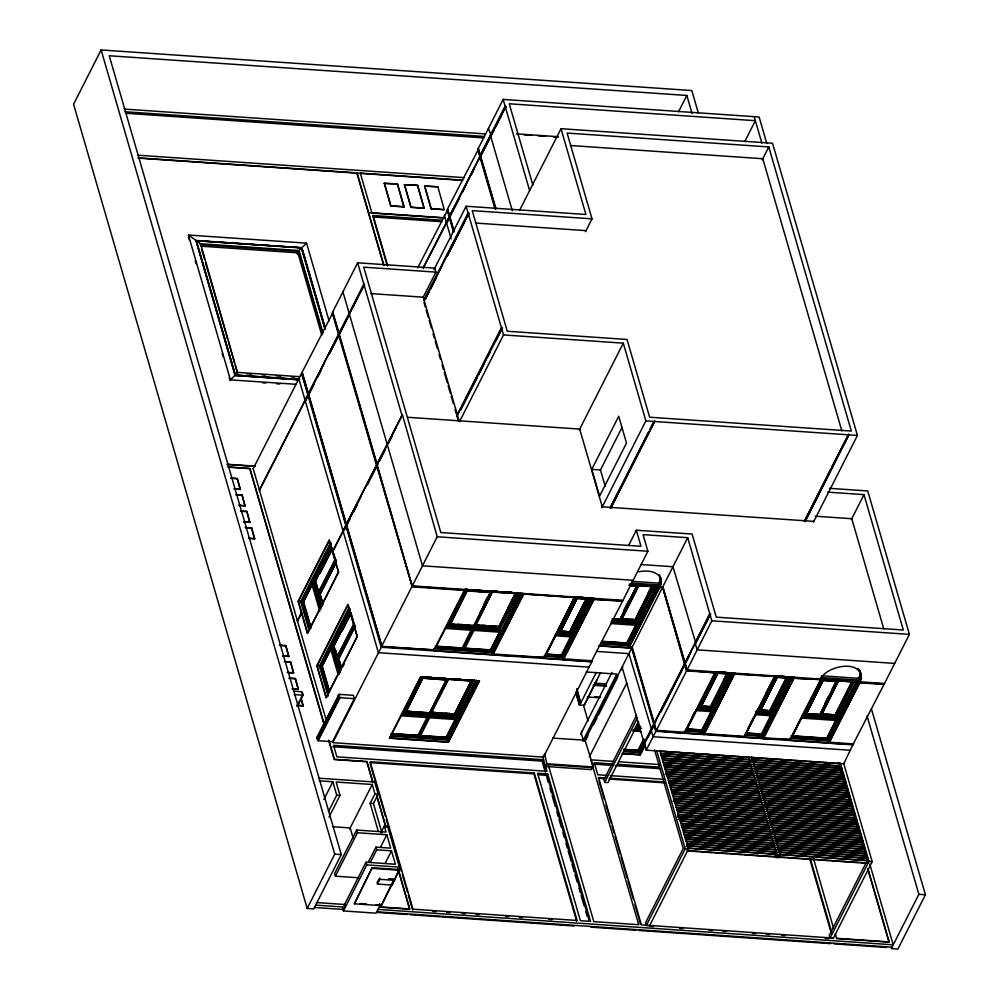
<?xml version="1.0" encoding="UTF-8"?>
<svg xmlns="http://www.w3.org/2000/svg" width="999" height="999" viewBox="0 0 999 999"><rect width="100%" height="100%" fill="white"/><g stroke="black" fill="none" stroke-linecap="round" stroke-linejoin="round"><path stroke-width="1.5" d="M433.716 650.361L464.81 589.485L464.335 590.421L411.825 586.813L381.643 646.303L434.153 649.912L381.531 646.765L332.767 742.657L542.807 757.067L545.192 753.708M468.581 589.373L465.522 589.16L434.128 650.649L492.532 654.657L523.888 593.543L492.744 654.919L544.118 657.479L493.219 653.983M543.681 657.916L574.587 597.002L556.268 634.602L572.015 635.676L591.233 597.802M659.402 574.725L661.375 580.606L660.164 586.613L629.07 647.502L632.267 647.227L631.655 648.176L653.683 724.038L644.105 742.931L644.767 742.969L651.585 729.52L628.895 653.608M659.003 582.592L659.69 587.562L662.312 587.749L687.699 537.699L643.069 534.627L647.901 551.248L622.989 600.349L412.3 585.876L437.212 536.763L402.46 414.897L377.098 464.21L339.048 333.691L259.353 489.935M684.352 663.611L662.599 586.763L685.039 662.924L653.683 724.038M765.746 693.756L774.874 675.948L743.743 737.324L744.218 736.388L704.345 733.628L704.07 734.602L735.002 673.189L734.727 674.163L774.437 676.385L734.764 673.663M794.118 677.522L775.099 676.211L744.193 737.112L763.211 738.411L794.367 677.272L763.436 738.686L790.159 739.535L763.91 737.737M789.722 739.984L820.828 679.108M820.391 679.545L794.093 678.246L820.391 679.545C826.148 664.76 866.308 658.154 860.201 681.805L829.058 743.194L828.283 740.509M829.058 743.194L853.059 744.33L843.768 763.748L646.203 750.162L644.767 742.969M631.905 581.306L659.165 583.179L660.376 577.172M789.597 738.386L790.147 740.271L828.845 742.931L860.201 681.805L859.177 678.371L860.401 674.325L859.939 670.504L860.926 673.938M677.697 817.17L678.021 814.247L766.695 820.341M776.498 854.12L687.836 848.026L687.512 850.948L867.956 863.348L868.531 860.688L779.607 854.332M840.147 763.598C838.398 770.566 842.856 760.714 837.037 763.386M835.813 768.456L840.484 768.768L841.058 766.121L752.135 759.764M840.896 770.766L841.458 768.106L752.796 762.012M841.133 771.028L841.458 768.106M841.545 773.014L842.12 770.354L753.446 764.26M841.795 773.276L842.12 770.354M754.108 766.52L842.769 772.614L842.194 775.261M843.418 774.862L843.094 777.784L843.418 774.862L754.757 768.768M843.755 780.032L844.08 777.11L755.406 771.016M844.405 782.279L844.729 779.357L756.068 773.263M845.379 781.618L845.067 784.54L845.379 781.618L756.718 775.524M757.367 777.771L846.041 783.865L845.466 786.525M846.365 789.035L846.69 786.113L758.029 780.019M846.777 791.033L847.352 788.373L758.678 782.279M847.027 791.295L847.352 788.373M759.34 784.527L848.001 790.621L847.427 793.281M848.651 792.869L848.326 795.791L848.651 792.869L668.206 780.469L848.9 793.144M848.738 797.776L849.312 795.129L760.639 789.035M848.988 798.051L849.312 795.129M849.637 800.299L849.962 797.377L761.3 791.283M847.177 802.334L850.299 802.547L850.861 799.887L761.95 793.531M851.273 801.885L850.948 804.807L851.273 801.885L762.612 795.791M851.598 807.055L851.922 804.133L763.261 798.039M852.01 809.04L852.584 806.38L763.91 800.286M852.259 809.302L852.584 806.38M853.233 808.641L852.909 811.55L853.233 808.641L764.572 802.547M765.222 804.794L853.883 810.888L853.321 813.548M853.97 815.796L854.545 813.136L765.871 807.042M854.22 816.058L854.545 813.136M854.62 818.044L855.194 815.396L766.533 809.302M854.869 818.306L855.194 815.396M852.422 820.354L855.531 820.566L856.093 817.906L767.182 811.55M855.931 822.552L856.505 819.892L767.844 813.798M856.18 822.814L856.505 819.892M856.593 824.799L857.154 822.152L768.493 816.058M856.83 825.062L857.154 822.152M857.492 827.322L857.816 824.4L769.143 818.306M858.466 826.648L858.141 829.57L858.466 826.648L769.804 820.554M858.553 831.555L859.115 828.908L770.454 822.814M858.803 831.817L859.115 828.908M859.452 834.078L859.777 831.156L771.103 825.062M859.852 836.063L860.426 833.403L771.765 827.309M860.102 836.325L860.426 833.403M861.088 835.664L860.763 838.573L861.088 835.664L772.414 829.57M861.413 840.833L861.737 837.911L773.076 831.817M861.825 842.819L862.387 840.159L773.726 834.065M862.062 843.081L862.387 840.159M862.724 845.329L863.049 842.407L774.375 836.313M863.698 844.667L863.373 847.589L863.698 844.667L775.037 838.573M863.785 849.575L864.347 846.915L775.686 840.821M864.035 849.837L864.347 846.915M864.684 852.085L865.009 849.162L776.335 843.069M866.32 853.67L865.996 856.593L866.32 853.67L777.647 847.577M866.645 858.84L866.97 855.918L778.308 849.824M867.057 860.826L867.619 858.178L778.958 852.085M867.294 861.101L867.619 858.178M867.956 863.348L868.281 860.426M698.351 113.012L691.82 90.547L101.124 49.95L73.576 104.246L307.18 908.453L313.736 908.903L341.283 854.607L109.241 55.757L686.825 95.454L692.045 113.449M299.488 379.895L235.002 375.462L195.979 240.447L301.898 247.727L306.556 243.157L329.071 320.829M325 328.509L301.623 248.002L299.051 250.524L200.599 243.756L196.428 240.771L301.898 247.727L325.387 328.596M235.002 375.462L299.6 379.657M298.713 379.545L235.289 375.187L237.974 372.427L299.513 376.66M297.265 254.058L299.051 250.524L322.952 332.817M384.278 183.341L397.527 184.003L403.996 206.918L390.859 206.019L384.278 183.341L397.527 184.003M234.078 489.023L240.247 489.448L237.25 478.484L231.081 478.059M240.247 489.448L237.25 478.484M253.184 468.693L301.586 373.289L308.204 394.318M308.229 393.581L302.06 372.34L332.767 312.912L338.861 333.878L308.441 393.843M357.642 262.799L363.811 284.041L339.098 333.404L332.729 311.913L357.642 262.799L434.752 268.107L435.926 272.128L423.301 297.015M302.11 373.339L302.06 372.34M332.767 312.912L332.729 311.913M238.861 505.482L245.03 505.906L242.033 494.942L235.864 494.517M390.859 206.019L384.39 183.104M404.42 184.728L417.669 185.389L424.138 208.304L411.014 207.405L404.42 184.728L417.669 185.389M245.03 505.906L242.033 494.942M243.644 521.94L249.812 522.365L246.815 511.401L240.647 510.976M259.503 490.472L308.391 394.118L346.441 524.65M338.861 333.878L364.623 284.628L363.811 284.041M305.157 400.499L323.851 364.148M328.746 354.495L358.154 296.541M305.819 400.537L314.21 383.991M317.707 377.098L321.203 370.204M329.595 353.658L349.188 315.047M352.697 308.129L354.096 305.369M249.812 522.365L246.815 511.401M411.014 207.405L404.545 184.49M424.575 186.114L437.824 186.776L444.293 209.69L431.168 208.791L424.575 186.114L437.824 186.776M249.962 538.511L254.583 538.823L251.598 527.872L245.429 527.447M254.583 538.823L251.598 527.872M431.168 208.791L424.7 185.876M444.293 209.69L431.281 208.554M417.657 267.907L447.614 209.952L449.488 216.383L423.114 267.695M449.725 215.909L447.577 208.953L478.284 149.513L480.144 155.944L449.488 216.383M480.144 155.944L478.234 148.514L503.146 99.413L759.115 117.008L766.845 143.594M447.614 209.952L447.577 208.953M478.284 149.513L478.234 148.514M480.182 155.22L505.094 106.119L503.146 99.413M423.276 268.232L449.65 216.92L453.971 231.805M454.208 231.331L449.675 216.196L480.307 156.481L495.442 208.579M495.904 209.328L480.332 155.757L505.906 106.693L505.094 106.119M446.441 222.565L474.225 168.294M478.421 160.015L505.744 106.156M447.102 222.615L458.991 199.163M462.487 192.27L465.984 185.377M471.59 174.35L472.989 171.591M479.283 159.178L493.981 130.195M495.379 127.435L500.998 116.371M504.507 109.465L505.906 106.693M434.003 269.593L466.133 206.244L585.913 214.485L561.001 128.696L772.539 143.244L857.417 435.439L813.398 522.19M424.063 299.712L468.081 212.949L466.133 206.244M424.225 300.249L468.893 213.536L468.081 212.949M424.725 299.75L442.195 265.322M447.077 255.682L468.743 212.999M425.574 298.913L429.071 292.033M430.469 289.273L436.063 278.259M447.24 256.219L464.011 223.177M467.495 216.284L468.893 213.536M298.139 601.348L329.283 539.972L338.624 572.14L307.492 633.516L298.139 601.348L301.036 601.548M330.132 543.406L300.637 601.535L308.991 630.282M309.615 629.195L301.636 601.698L311.388 582.467L319.792 611.4M319.967 608.778L311.988 581.281L331.331 543.156M320.966 608.841L312.974 581.356L330.931 545.953M312.362 583.953L303.296 601.81L310.864 627.859M311.126 627.872L303.559 601.835L311.925 585.339M331.406 547.127L313.961 581.505L321.191 606.381M314.947 581.668L315.771 581.73L318.993 592.844L318.182 592.794L314.947 581.668L331.893 548.276L315.234 581.693L318.469 592.807L335.414 559.415M319.742 573.364L332.442 548.314M320.005 573.376L332.005 549.725M297.327 620.779L301.436 612.687M332.58 551.311L377.048 464.498L412.2 586.338L376.573 465.434M346.228 524.388L401.96 415.384M297.49 621.316L301.598 613.224M332.729 551.848L346.391 524.925L381.78 646.303L346.591 525.187M343.156 531.306L361.139 496.341M366.745 485.302L396.141 427.347M401.061 417.657L402.46 414.897M282.605 656.106L288.786 656.53L285.789 645.579L279.62 645.154M344.505 529.97L350.1 518.943M353.609 512.037L357.105 505.144M367.595 484.465L378.084 463.773M379.495 461.014L385.09 449.987M388.586 443.094L392.095 436.176M318.182 592.794L335.127 559.39L331.893 548.276M336.114 559.552L317.969 595.317L318.793 595.367L336.338 560.789M335.914 562.2L319.68 594.205L322.502 603.933M319.942 594.23L336.176 562.212M336.438 562.237L320.204 594.243L319.393 594.18L322.615 605.307M288.786 656.53L285.789 645.579M287.387 672.564L293.556 672.989L290.572 662.037L284.39 661.613M519.78 209.952L561.001 128.696M293.556 672.989L290.572 662.037M292.17 689.023L298.339 689.447L295.342 678.496L289.173 678.071M298.339 689.447L295.342 678.496M316.845 665.734L347.989 604.358L357.33 636.525L326.186 697.901L316.845 665.734L319.742 665.933M296.94 706.106L302.485 695.192M297.402 706.256L303.034 695.154M348.838 607.792L319.343 665.921L328.109 696.103M328.321 693.581L320.329 666.083L330.095 646.852L338.074 674.337M339.098 674.612L330.694 645.666L349.338 608.915M339.66 673.226L331.68 645.741L350.324 608.978M331.069 648.339L322.003 666.196L329.57 692.245M328.983 689.372L322.265 666.221L331.331 648.363M350.112 611.513L332.667 645.903L340.297 672.152M296.953 705.481L303.122 705.906L301.298 698.975M333.654 646.053L350.886 612.674L354.121 623.801L337.175 657.192L333.654 646.053L334.478 646.116M350.886 612.674L333.941 646.078L337.175 657.192M341.97 630.794L351.149 612.699M342.232 630.806L351.411 612.712M456.693 415.821L501.411 327.684L468.244 213.486M456.855 416.358L502.222 328.259L501.411 327.684M460.851 408.978L490.184 351.136M495.779 340.122L502.072 327.734M461.001 409.515L477.072 377.847M478.471 375.087L484.053 364.073M487.549 357.18L490.347 351.673M495.929 340.659L502.222 328.259M336.888 657.18L353.833 623.776L350.599 612.662M354.121 625.312L336.675 659.702L337.487 659.752L354.333 626.56M355.319 625.199L338.374 658.591L341.208 668.319M338.636 658.616L354.882 626.598M339.61 657.242L355.144 626.623M459.503 421.678L503.508 334.927L501.56 328.221M342.732 666.907L344.143 664.123M316.733 737.974L338.848 695.716L339.435 697.727L317.969 740.034L318.169 740.709L332.505 741.695L354.333 698.676L353.359 695.329L339.011 694.342L316.733 737.974L317.969 740.034M317.382 738.024L320.155 732.567M323.614 725.749L329.158 714.822M336.775 699.812L338.848 695.716M317.32 739.984L338.773 697.689L338.186 695.679M318.169 740.709L339.985 697.689L339.011 694.342M585.476 231.718L592.007 218.843L567.095 133.054L768.78 146.928L851.323 431.068L649.625 417.207L627.047 339.473L507.267 331.243L472.227 210.614L592.007 218.843M381.78 646.303L346.353 525.661M323.888 799.437L332.842 781.792L319.205 780.856M678.558 111.751L686.825 95.454M328.471 811.475L336.738 795.192L332.842 781.792M328.996 817.132L340.01 795.416L336.126 782.017L372.215 784.49L374.95 793.88L370.154 803.321L378.221 831.106M421.203 676.51L389.81 737.999L448.214 742.007L479.108 681.106L420.704 677.097M422.015 676.997L403.871 712.762L455.706 716.32L473.651 679.894L455.519 715.659L430.419 713.923L430.606 714.597L448.751 678.833M422.989 678.059L446.516 679.907L429.57 713.298L406.106 711.688L422.927 677.846L431.718 678.446M467.245 590.496L450.362 624.1L473.813 625.724L490.696 592.107L487.762 591.908M406.106 711.688L422.927 677.846M490.696 592.107L473.888 625.948L450.424 624.338L467.307 590.709L490.759 592.32M307.18 908.453L334.727 854.145L101.124 49.95M349.55 829.17L372.215 784.49M398.251 869.517L399.45 867.144L387.575 826.273L384.29 826.048L386.039 832.08L356.668 830.057L334.628 873.501L335.414 876.173L358.604 877.771M335.414 876.173L357.455 832.741L356.668 830.057M381.93 832.804L373.439 803.546L378.221 794.105L374.725 782.042L318.456 778.171M484.065 603.796L487.549 596.915M471.166 630.094L462.162 648.176L435.427 646.341M480.044 612.762L489.922 593.281M472.327 630.307L462.562 649.537L462.1 647.964L435.364 646.116M434.478 705.556L430.944 712.512L454.408 714.123L471.291 680.506M438.012 698.601L439.423 695.816M445.067 684.677L446.478 681.892M475.974 623.776L479.495 616.808M483.029 609.852L486.563 602.897M487.974 600.112L491.433 592.944M430.419 713.923L434.54 705.794M438.074 698.838L441.608 691.87M443.019 689.085L447.964 679.345L471.416 680.956L447.889 679.108M475.324 625.399L498.788 627.01L515.596 593.156L498.713 626.773L475.262 625.162L474.737 626.573L499.825 628.309L517.969 592.544M476.036 624.013L491.57 593.394M515.734 593.606L492.27 591.995L492.869 590.821L474.925 627.247M429.645 717.769L419.892 737L419.493 735.639L446.228 737.474L455.994 718.244L456.381 719.605L446.628 738.835L391.508 735.052L391.108 733.691M464.198 649.65L473.963 630.419M579.283 429.92L623.289 343.156L503.508 334.927M380.869 832.791L384.29 826.048M344.031 905.556L366.009 862.224L395.379 864.247L391.496 850.836L376.723 849.824L370.529 862.037M380.282 904.919L376.086 913.186L343.431 910.938L366.795 864.909L366.009 862.224M368.369 862.075L375.949 847.14L390.709 848.163L386.813 834.752L357.455 832.741M380.619 846.977L386.813 834.752M372.152 867.719L354.383 903.795L381.293 905.656L399.263 870.241L399.063 869.567L372.152 867.719L354.383 903.795M507.767 608.254L514.835 594.33M744.842 141.433L755.369 120.692L509.24 103.771L532.829 184.99M431.019 712.749L454.47 714.36L471.416 680.956M455.706 716.32L455.319 714.984L468.581 688.848M501.036 624.887L506.618 613.886M508.004 611.126L517.082 593.256M466.133 588.985L448.189 625.411L500.024 628.97L518.169 593.206M508.966 612.587L510.352 609.865M446.628 738.835L446.166 737.262L455.232 719.392M435.826 647.702L490.946 651.485L490.484 649.912L499.55 632.055M499.612 632.267L490.546 650.124L463.811 648.289M475.399 680.856L456.755 717.619L401.635 713.823M501.061 630.269L445.954 626.473L446.178 627.285L501.298 631.068L519.717 593.506M401.873 714.635L456.98 718.418L476.323 680.294M490.946 651.485L500.699 632.255L445.579 628.458M501.298 631.068L520.641 592.944M385.289 863.061L391.496 850.836M448.214 742.007L447.664 740.134L477.859 680.619M522.177 593.269L491.983 652.784L433.578 648.763M378.908 879.182L377.11 882.716L377.497 884.053L392.27 885.077L399.063 869.567M448.426 742.269L479.57 680.893L420.492 676.835L389.36 738.211L448.426 742.269L447.652 739.585M377.497 884.053L379.895 879.332L379.508 877.996M591.77 469.368L618.718 416.246L626.51 443.044L599.562 496.166L591.77 469.368L600.474 469.955L621.89 427.734M381.293 905.656L391.208 885.064M391.883 883.728L393.681 880.194M762.249 159.803L768.78 146.928M601.86 507.654L645.878 420.891L623.289 343.156M610.077 507.692L648.501 431.955M649.899 429.195L653.396 422.315M610.227 508.229L654.745 420.979L610.889 508.279M610.726 507.742L654.045 422.352M555.369 634.74L555.669 635.776L545.791 655.257L561.525 656.343L571.416 636.863L571.103 635.826M556.268 634.602L575.486 596.715M576.298 597.202L558.279 632.729L570.729 633.578L588.761 598.064M586.45 598.901L569.63 632.055L560.451 631.418L577.272 598.264L586.513 599.125L569.692 632.292L560.514 631.655L576.51 599.437M560.514 631.655L577.147 597.827M570.904 628.858L584.215 602.609M569.692 632.292L586.388 598.676M578.933 618.656L580.307 615.946M571.041 635.601L561.226 655.294L545.491 654.22M590.309 598.351L571.778 634.877L556.043 633.791M594.018 598.613L574.999 597.302L544.093 658.204L563.124 659.502L562.574 657.629L592.769 598.114M563.124 659.502L594.467 598.389L563.336 659.777L591.845 661.738L543.444 757.142M628.608 545.429L636.326 530.219L692.12 534.053L716.258 617.157L903.308 630.019L863.985 494.642L827.522 492.132M591.558 661.201L622.989 600.349M542.382 762.112L543.581 759.74L333.554 745.304L336.9 756.842L546.928 771.278L542.807 757.067M623.913 609.927L628.796 600.299M620.017 619.705L636.825 585.864L620.017 619.705L612.449 619.193M552.672 738.086L585.002 740.209L593.431 767.007L546.903 763.748L545.529 766.445L591.47 769.605L592.844 766.907M593.431 767.007L593.069 767.719L547.127 764.56L544.53 753.658M624.862 611.75L626.273 608.965M631.917 597.827L635.451 590.871M636.863 588.086L638.274 585.302M624.924 611.962L638.336 585.514L651.947 586.45M639.198 585.239L621.053 621.003L621.39 618.918L635.002 619.855L651.885 586.238M622.165 617.757L638.998 584.577M596.977 679.757L584.303 705.394L579.383 705.057L580.581 702.697L576.86 689.884M596.291 672.389L579.707 705.082L576.036 692.419M546.515 776.31L547.714 773.95L537.574 773.251L580.407 920.691L590.534 921.39L547.714 773.95M583.978 705.381L600.561 672.689M647.589 594.368L651.823 586.026L635.077 620.092L621.465 619.155M639.41 613.836L635.913 620.716L636.313 622.052L611.838 620.367M642.894 606.955L648.476 595.953M649.874 593.206L653.358 586.326M636.313 622.052L654.258 585.626L636.113 621.378L620.866 620.329M652.846 590.696L655.606 585.252M601.036 642.769L627.222 644.567L626.773 642.994L635.826 625.124M580.781 733.928L612 672.402M635.888 625.337L626.835 643.206L602.185 641.508M580.856 734.352L581.318 733.441L583.279 740.197L582.817 741.108L616.858 674.088L586.226 671.99M655.993 586.588L637.35 623.339L611.163 621.54M627.222 644.567L636.987 625.337L610.801 623.526M611.4 622.352L637.587 624.15L656.93 586.026M658.466 586.351L628.271 645.854L600.399 643.943M631.293 583.041L659.165 584.964L659.715 586.838L628.808 647.739L599.4 645.716M584.452 741.295L662.312 587.749M585.114 741.333L587.887 735.788M593.456 724.799L596.94 717.931M598.351 715.247L617.844 676.723M621.328 669.854L622.727 667.107L622.09 667.12L644.105 742.931M589.335 756.88L626.748 683.154M636.588 715.309L603.92 779.707L604.695 782.379L607.979 782.604L638.723 722.015M604.695 782.379L637.537 717.657M637.999 722.427L635.227 727.884L641.458 728.308M640.534 727.022L637.474 726.822L638.798 723.825M624.175 750.511L638.486 751.498L638.111 750.237L643.768 739.11M643.831 739.322L638.174 750.461L623.875 749.475M638.486 751.498L644.13 740.371M685.039 662.924L709.74 613.561L687.699 537.699M622.514 753.458L640.072 754.67L639.522 752.796L654.295 724.362L656.156 730.793L646.203 750.162M684.652 732.267L656.268 730.331L654.32 723.638L684.952 663.935L686.825 670.366L656.156 730.793L684.377 733.241L715.321 671.827M829.432 488.324L867.744 490.959L909.402 634.377L884.49 683.478L686.925 669.904L684.989 663.199L710.551 614.135L709.74 613.561M652.285 728.134L655.794 721.241M660.689 711.588L690.771 652.297M894.667 663.411L697.115 649.837L695.167 643.131L710.401 613.598M648.326 736.787L651.585 729.52M652.447 728.671L653.846 725.923M660.839 712.125L674.837 684.552M676.236 681.793L681.83 670.754M683.229 667.994L688.823 656.967M695.816 643.181L707.742 619.667M709.153 616.907L710.551 614.135M640.072 754.67L644.979 744.979M645.129 745.379L640.284 754.932L622.102 753.683M709.902 614.098L711.837 620.791L686.825 670.366L715.034 672.814L686.45 670.841L684.502 664.148M691.808 717.694L694.63 712.137M686.925 727.647L694.692 712.349M686.226 729.045L701.96 730.119L711.837 710.651L712.15 711.688L702.26 731.168L686.525 730.082L696.403 710.601L696.103 709.565M731.967 672.627L712.749 710.514L697.002 709.427L716.221 671.54M717.032 672.027L699.013 707.554L711.463 708.403L729.482 672.889M727.122 673.501L710.351 706.88L701.186 706.243L718.006 673.089L727.185 673.726L710.426 707.117L701.248 706.48L717.245 674.263M701.248 706.48L717.944 672.876L725.586 673.401M723.551 680.194L727.06 673.289M804.382 521.053L830.231 470.092M831.63 467.345L849.05 434.328L805.194 521.628M804.532 521.578L848.401 434.29M805.044 521.091L849.05 434.328M702.26 731.168L701.897 729.907L711.775 710.426M731.043 673.176L712.512 709.702L696.778 708.616L697.002 709.427M703.845 734.34L734.752 673.438L715.734 672.127L684.827 733.029L703.845 734.34L703.308 732.454L733.503 672.939M851.36 519.53L863.985 494.642M659.964 750.861L688.486 849.025L649.562 925.761L646.278 925.536L685.202 848.8L656.668 750.599M747.702 728.945L753.358 717.819M758.204 708.641L756.143 712.699L771.877 713.786L790.409 677.26M755.469 713.648L755.768 714.685L745.891 734.165L761.625 735.252L771.515 715.771L771.203 714.722M791.333 676.71L772.115 714.585L756.368 713.511L775.586 675.624M776.398 676.111L758.378 711.638L770.828 712.487L788.848 676.972M760.551 710.326L777.372 677.172L786.55 677.797L769.792 711.201L760.551 710.326L769.717 710.963L786.55 677.797M760.614 710.564L777.247 676.735M769.792 711.201L786.488 677.584M771.141 714.51L761.325 734.203L745.591 733.116M763.211 738.411L762.674 736.538L792.869 677.022M790.147 740.271L821.041 679.37L859.752 682.03L858.341 677.197M850.798 680.794L856.967 681.218L837.624 719.342L802.197 716.907L821.54 678.783L827.696 679.208M818.306 689.859L806.305 713.511L819.917 714.447L836.8 680.831L820.054 714.897L806.443 713.96L806.243 713.298M819.717 687.075L823.251 680.119L827.796 680.431M806.443 713.96L823.188 679.894M824.65 703.746L828.134 696.865M831.618 689.984L836.513 680.356M832.666 691.633L834.078 688.848M825.661 705.756L829.195 698.801M832.729 691.845L836.25 684.889M825.736 705.993L839.035 679.77L821.091 716.196L824.325 708.778M851.922 681.43L835.039 715.047L821.428 714.11M821.503 714.347L835.114 715.284L852.06 681.88L838.373 680.706L852.06 681.88M849.212 689.772L835.951 715.908L836.35 717.245L804.195 715.034L822.152 678.608M850.611 687.025L853.396 681.518M836.35 717.245L854.295 680.819L836.151 716.57L820.903 715.521M791.445 735.963L826.872 738.398L836.625 719.155L837.025 720.516L801.598 718.081L791.832 737.324L827.259 739.76L826.81 738.174L835.863 720.316M856.73 680.419L837.387 718.531L801.96 716.096L802.197 716.907M827.259 739.76L837.025 720.516M828.845 742.931L828.308 741.046L858.503 681.53M751.81 757.18L780.319 855.344L779.12 857.704L775.836 857.479L777.035 855.119L748.526 756.955M853.059 744.33L884.49 683.478M866.245 862.487L829.22 935.476L829.994 938.161L833.278 938.386L872.202 861.662L843.68 763.448M829.994 938.161L868.93 861.438L840.409 763.261M867.057 715.946L918.868 894.305L891.32 948.6L897.876 949.05L925.424 894.754L871.49 709.053M230.469 379.795L235.127 375.224M638.836 571.815C646.041 570.317 655.282 570.554 660.064 577.01M686.925 669.904L684.989 663.199M516.421 133.829L558.216 136.701M523.913 134.828L531.655 135.365M537.849 135.789L545.591 136.314M553.334 136.851L557.966 137.175M124.088 109.066L485.264 133.891M491.021 135.19L488.411 128.446M491.171 135.727L490.521 135.689L512.275 210.602M125.012 111.751L484.428 136.463M125.849 113.274L483.703 137.874M570.417 145.504L762.799 158.729L841.857 430.919M137.625 155.195L464.373 177.647M138.299 157.867L357.043 172.902L383.953 265.559M462.712 180.157L360.314 173.127L371.84 212.799L444.755 217.807M138.174 158.104L462.549 180.394M390.984 205.782L404.108 206.693M411.138 207.168L424.263 208.067M368.444 212.812L444.567 218.044M442.432 220.267L372.627 215.472L387.2 265.672M475.574 223.052L586.026 230.644M441.783 221.691L373.539 216.995L387.699 265.734M446.291 222.028L446.94 222.078M295.754 384.278L230.432 379.87L188.424 235.04L306.556 243.157M195.854 240.684L301.785 247.964L325.274 328.833M200.961 246.179L297.877 252.834L321.778 335.127M435.926 272.128L363.723 267.158L440.821 532.542L640.996 546.303L636.326 530.219M370.979 293.594L423.214 297.178L458.991 420.354M246.815 373.838L251.423 374.163M262.2 374.9L265.272 375.112M276.036 375.849L280.657 376.173M291.421 376.91L294.493 377.123M298.826 379.308L235.402 374.95L196.428 240.771M262.837 382.829L265.934 383.042M276.76 383.791L279.857 384.003M645.878 420.891L654.245 421.466M654.894 421.516L848.551 434.827M849.212 434.865L857.417 435.439M304.995 399.962L305.657 400.012M407.692 417.27L579.695 429.083L602.285 506.83L813.823 521.366M227.297 464.26L255.22 466.171M227.185 464.498L255.107 466.408M228.159 466.945L249.912 468.444L324.001 723.488M228.034 467.182L249.8 468.681L324.313 725.224M815.296 516.208L851.772 518.718L883.753 628.808M230.956 478.296L237.125 478.721M234.191 488.786L240.359 489.21M235.739 494.755L241.908 495.179M238.973 505.244L245.142 505.669M240.522 511.213L246.691 511.638M243.756 521.703L249.925 522.127M437.212 536.763L647.901 551.248M342.994 530.769L343.656 530.819M245.304 527.672L251.473 528.096M640.659 564.51L672.976 566.733L695.666 642.644M248.539 538.161L254.708 538.586M633.166 580.282L422.49 565.809L342.907 291.845M643.581 584.89L646.628 585.102M629.195 584.128L632.28 584.34M639.984 584.865L646.141 585.289M629.87 584.54L662.924 586.788M630.294 584.815L659.715 586.838M659.727 587.062L662.687 587.262L684.802 663.398M652.022 586.688L638.411 585.751L638.211 585.089M629.27 585.339L632.292 585.551M629.333 585.551L636.887 586.076L619.942 619.48L612.387 618.955M629.395 585.789L636.962 586.313M494.355 590.921L497.302 591.121M509.115 591.932L512.062 592.132M476.236 589.897L482.367 590.322M491.545 590.946L497.677 591.371M505.332 591.895L511.451 592.32M578.359 596.915L584.078 597.315M465.022 589.747L523.426 593.756M464.373 589.922L412.2 586.338L377.023 465.222M515.659 593.381L492.27 591.995M622.227 600.774L593.993 599.338L622.514 601.298M473.101 590.896L481.905 591.495M577.21 598.051L583.329 598.476M467.37 590.946L490.834 592.557M577.347 598.501L586.513 599.125M311.988 581.281L312.974 581.356M711.837 620.791L909.402 634.377M631.855 619.218L635.077 620.092M621.328 618.706L634.939 619.642M612.325 618.743L619.88 619.255M623.638 619.867L628.246 620.192M301.636 601.698L303.559 601.835M482.467 625.237L485.402 625.436M495.666 626.136L498.788 627.01M476.66 625.049L498.651 626.56M563.386 631.206L566.445 631.405M560.389 631.206L569.567 631.843M457.567 624.175L461.963 624.475M473.751 625.499L450.424 624.338M474.388 625.898L478.833 626.211M489.235 626.922L493.693 627.222M555.669 635.776L571.416 636.863M602.122 641.296L626.773 642.994M629.07 647.502L632.017 647.702L654.133 723.825M598.738 645.916L631.655 648.176M596.578 651.385L628.908 653.658M463.748 648.076L490.484 649.912M545.429 653.995L561.163 655.082L561.525 656.343M543.556 656.331L562.574 657.629M821.34 675.774L859.177 678.371L860.988 679.782L860.002 676.348M592.332 660.789L563.811 658.828M591.845 661.738L381.168 647.252L345.904 525.874M820.491 677.497L859.202 680.157M720.516 671.84L726.236 672.24M778.446 675.824L784.178 676.211M836.937 679.844L843.094 680.269M330.694 645.666L331.68 645.741M883.728 683.89L859.727 682.754L884.015 684.427M783.428 677.372L777.309 676.96L760.489 710.114L769.667 710.751M833.84 680.843L836.862 681.056M718.069 673.326L727.247 673.95M777.434 677.409L786.613 678.034M823.388 680.569L837 681.505M279.495 645.391L285.664 645.816M589.098 667.157L378.409 652.684L298.826 378.721M338.911 658.628L338.087 658.578L341.321 669.692M282.729 655.868L288.898 656.293M285.814 661.95L290.447 662.275M594.38 683.104L606.505 683.928M593.581 684.69L605.694 685.514M320.329 666.083L322.265 666.221M593.144 685.314L606.568 686.188M457.417 678.783L460.364 678.983M425.799 676.822L431.93 677.247M439.585 677.772L445.704 678.196M454.895 678.821L461.014 679.245M468.668 679.77L474.787 680.194M437.587 678.845L446.378 679.457L429.495 713.074L406.044 711.45M423.052 678.296L446.516 679.907M287.512 672.327L293.681 672.752M594.78 696.778L600.511 697.14M587.237 696.965L599.637 697.814M827.347 714.098L831.892 714.41M821.365 713.898L835.114 715.284M704.12 706.031L710.227 706.443M763.486 710.102L768.069 710.426M701.123 706.031L710.426 707.117M289.061 678.309L295.229 678.733M820.604 714.847L825.211 715.172M580.581 702.697L576.823 688.648M696.403 710.601L712.15 711.688M755.768 714.685L771.515 715.771M292.295 688.786L298.464 689.21M293.456 691.208L302.06 691.795L303.134 695.229L294.43 694.567M301.898 693.181L302.547 693.219M338.773 697.689L339.435 697.727M339.985 697.689L354.333 698.676M791.383 735.739L826.81 738.174M701.897 729.907L686.163 728.833L686.525 730.082M745.529 732.904L761.263 733.99L761.625 735.252M640.334 726.36L637.275 726.148L637.474 726.822M430.819 712.075L435.214 712.387M445.479 713.086L449.875 713.386M637.337 726.373L640.396 726.573M430.881 712.299L454.47 714.36M637.399 726.585L640.459 726.797M407.38 711.126L411.788 711.425M420.579 712.037L426.448 712.437M405.981 711.238L429.57 713.298M437.5 713.761L443.431 714.173M452.347 714.784L455.319 714.984M684.29 731.156L703.308 732.454M745.117 735.326L762.674 736.538M791.146 738.498L828.308 741.046M297.078 705.257L303.246 705.669M651.748 730.057L651.086 730.007L653.034 736.713L850.599 750.286M853.833 743.918L829.545 742.245M634.427 729.045L640.147 729.445M704.108 734.09L743.78 736.825M633.229 729.757L640.384 730.257M853.346 744.854L655.794 731.28L653.846 724.575M632.629 730.943L641.208 731.53M401.273 715.808L456.381 719.605M664.372 751.523L670.604 751.947M678.371 752.484L683.041 752.809M692.369 753.446L698.601 753.87M706.38 754.407L714.148 754.944M721.927 755.481L728.159 755.906M737.487 756.543L742.157 756.867M751.485 757.504L756.156 757.829M765.484 758.466L771.703 758.903M779.482 759.427L785.714 759.864M795.042 760.501L801.26 760.926M809.04 761.463L815.259 761.887M823.039 762.424L829.257 762.849M840.396 763.86L659.715 751.198M623.813 749.262L638.111 750.237M392.532 733.578L417.794 735.314L418.244 736.887L428.009 717.657L427.609 716.283L417.857 735.526L392.595 733.79M419.43 735.426L446.166 737.262M666.508 752.397L669.617 752.609M696.066 754.432L699.175 754.645M710.064 755.394L713.174 755.606M739.622 757.429L742.732 757.642M769.18 759.452L772.289 759.677M783.179 760.426L786.288 760.639M797.177 761.388L800.286 761.6M826.735 763.411L829.844 763.623M749.025 759.54L660.364 753.446L841.058 766.121M623.426 751.685L639.522 752.796M664.048 754.445L668.718 754.757M678.046 755.406L682.717 755.719M692.057 756.368L698.276 756.792M707.604 757.429L712.275 757.754M723.164 758.503L726.273 758.716M737.162 759.465L741.832 759.789M751.161 760.426L755.831 760.751M765.159 761.388L769.829 761.713M780.719 762.462L785.389 762.774M794.717 763.423L799.387 763.736M810.276 764.485L813.386 764.71M824.275 765.446L828.945 765.771M390.809 736.226L447.664 740.134M749.687 761.8L661.013 755.706L841.707 768.368M661.6 756.48L664.71 756.693M675.599 757.442L680.257 757.766M689.597 758.403L694.268 758.728M705.144 759.477L709.814 759.789M719.155 760.439L723.813 760.751M733.154 761.4L737.811 761.713M762.712 763.423L767.369 763.748M778.258 764.497L781.368 764.71M792.257 765.459L796.927 765.783M806.255 766.42L810.926 766.745M820.266 767.382L824.924 767.707M661.675 757.954L750.336 764.048M661.912 758.216L842.357 770.616M673.139 759.477L676.248 759.69M687.137 760.439L691.808 760.763M701.136 761.4L705.806 761.725M715.134 762.362L719.804 762.687M730.694 763.436L735.364 763.748M746.253 764.497L749.362 764.722M760.251 765.459L764.909 765.783M774.25 766.433L778.92 766.745M788.248 767.394L792.919 767.707M803.808 768.456L808.466 768.78M817.806 769.417L822.477 769.742M833.353 770.491L836.475 770.704M750.986 766.295L662.325 760.202L843.019 772.876M669.13 761.413L673.788 761.725M683.129 762.374L687.787 762.687M698.676 763.436L703.346 763.76M712.687 764.397L717.344 764.722M728.234 765.471L731.343 765.684M742.232 766.433L746.902 766.757M756.231 767.394L760.901 767.719M771.79 768.468L774.899 768.681M785.788 769.43L790.459 769.742M801.348 770.491L804.457 770.716M815.346 771.453L820.017 771.777M829.345 772.427L834.015 772.739M751.648 768.556L662.974 762.462L843.668 775.124M666.67 763.448L671.34 763.773M680.669 764.41L685.339 764.735M696.228 765.484L699.337 765.696M710.227 766.445L714.884 766.757M724.225 767.407L728.895 767.719M738.224 768.368L742.894 768.681M755.331 769.542L758.441 769.754M769.33 770.504L772.452 770.716M783.328 771.465L786.45 771.678M797.339 772.427L801.997 772.751M811.338 773.388L815.996 773.713M826.885 774.462L830.007 774.675M663.636 764.71L752.297 770.803M613.998 761.438L590.821 759.839L638.711 924.699L593.818 921.615L548.601 765.958M618.631 761.75L660.351 764.622M663.885 764.972L844.33 777.372M664.21 765.484L667.32 765.696M678.209 766.445L682.879 766.77M692.207 767.407L696.877 767.731M706.206 768.368L710.876 768.693M721.765 769.442L726.435 769.767M735.764 770.404L740.434 770.729M765.321 772.439L769.992 772.751M779.32 773.401L783.99 773.713M794.879 774.462L797.989 774.675M808.878 775.424L813.548 775.748M824.437 776.498L827.547 776.71M838.436 777.459L841.545 777.672M752.959 773.051L664.285 766.957L844.979 779.632M612.874 763.985L594.293 762.699L597.802 774.774L607.092 775.411M617.519 764.297L659.315 767.17M674.2 768.381L678.87 768.693M689.76 769.442L694.417 769.767M703.758 770.404L708.416 770.729M719.305 771.478L722.427 771.69M733.303 772.439L737.974 772.764M747.314 773.401L751.972 773.726M761.313 774.362L765.971 774.687M776.86 775.436L781.53 775.761M792.419 776.498L795.529 776.722M806.418 777.472L809.527 777.684M820.416 778.433L825.087 778.745M834.415 779.395L839.085 779.707M593.581 764.123L612.15 765.396M615.247 765.609L660.152 768.693M753.608 775.311L664.947 769.218L845.629 781.88M332.829 746.728L542.869 761.163L545.791 771.253M671.74 770.416L676.41 770.741M687.3 771.49L690.409 771.703M701.298 772.452L705.968 772.764M715.296 773.413L719.967 773.726M729.295 774.375L733.965 774.687M744.854 775.436L749.525 775.761M758.853 776.398L763.523 776.722M774.412 777.472L777.522 777.684M788.411 778.433L793.069 778.758M802.409 779.395L807.08 779.72M817.969 780.469L821.078 780.681M831.967 781.43L836.625 781.755M754.257 777.559L665.596 771.465L846.29 784.128M669.28 772.452L673.95 772.776M683.279 773.413L687.949 773.738M697.29 774.375L701.947 774.7M712.836 775.449L717.507 775.773M726.835 776.41L731.505 776.735M742.394 777.484L745.504 777.697M757.954 778.546L761.063 778.758M770.391 779.407L775.062 779.72M784.39 780.369L789.06 780.681M799.949 781.43L804.62 781.755M813.948 782.392L818.618 782.716M827.946 783.353L832.617 783.678M754.919 779.807L666.246 773.713L846.94 786.388M665.272 774.387L669.942 774.7M680.831 775.449L685.489 775.773M694.829 776.41L699.5 776.735M710.389 777.484L713.498 777.697M724.387 778.446L729.045 778.77M738.386 779.407L743.044 779.732M752.384 780.369L755.494 780.581M767.944 781.443L772.602 781.767M781.942 782.404L786.6 782.729M795.941 783.366L800.599 783.691M811.488 784.44L816.158 784.752M825.499 785.401L830.157 785.714M841.046 786.463L844.155 786.675M755.569 782.067L666.907 775.973L847.589 788.636M678.371 777.497L681.48 777.709M692.369 778.458L695.479 778.671M706.368 779.42L711.038 779.732M720.366 780.381L725.037 780.694M735.926 781.443L740.596 781.767M749.924 782.404L754.595 782.729M765.484 783.478L768.593 783.691M779.482 784.44L784.153 784.764M793.481 785.401L798.151 785.726M807.479 786.363L812.15 786.688M823.039 787.437L827.709 787.761M837.037 788.398L841.707 788.723M756.218 784.315L667.557 778.221L848.251 790.883M674.362 779.42L679.02 779.744M688.361 780.381L693.019 780.706M703.908 781.455L707.03 781.668M717.919 782.417L722.577 782.741M733.466 783.491L736.575 783.703M747.464 784.452L750.574 784.665M761.463 785.414L766.133 785.726M775.474 786.375L780.132 786.688M791.021 787.437L795.691 787.761M805.019 788.398L809.689 788.723M819.03 789.36L823.688 789.685M834.577 790.434L839.247 790.758M610.189 775.624L664.372 779.345M670.341 781.355L675.012 781.68M685.901 782.417L690.571 782.741M701.46 783.491L704.57 783.703M715.459 784.452L718.568 784.665M729.457 785.414L734.128 785.738M743.456 786.375L748.126 786.7M759.015 787.449L762.125 787.662M773.014 788.411L777.684 788.735M787.012 789.372L791.683 789.697M801.011 790.334L805.681 790.659M816.57 791.408L821.228 791.72M832.117 792.469L835.239 792.682M606.318 777.984L598.576 777.459L641.408 924.887L833.378 938.086M609.415 778.196L665.147 782.03M757.529 788.823L668.868 782.729L849.562 795.391M369.792 762.587L533.878 773.863L576.698 921.29M598.164 778.283L604.358 778.708M609.003 779.033L664.735 782.854M669.442 783.503L672.552 783.716M683.441 784.465L686.55 784.677M697.439 785.426L702.11 785.738M711.438 786.388L716.108 786.7M726.997 787.449L730.107 787.674M740.996 788.411L745.666 788.735M769.005 790.346L773.663 790.659M784.552 791.408L789.222 791.732M798.551 792.369L803.221 792.694M814.11 793.443L817.219 793.656M828.109 794.405L832.779 794.729M842.107 795.366L846.777 795.691M538.311 774.774L546.99 775.374L589.385 921.328M758.191 791.071L669.517 784.977L850.211 797.639M679.432 786.388L684.103 786.712M693.431 787.349L698.101 787.674M708.99 788.423L713.648 788.748M724.537 789.497L727.659 789.709M736.987 790.346L741.658 790.671M752.547 791.42L757.205 791.732M766.545 792.382L771.203 792.694M782.092 793.443L785.214 793.668M796.103 794.405L800.761 794.729M810.102 795.379L814.759 795.691M824.1 796.34L828.758 796.653M839.647 797.402L844.317 797.726M758.84 793.318L670.179 787.224L850.861 799.887M676.972 788.436L681.643 788.748M690.971 789.397L695.641 789.709M706.53 790.459L709.64 790.671M720.529 791.42L725.199 791.745M734.527 792.382L739.198 792.707M750.087 793.456L753.196 793.668M764.085 794.417L768.755 794.742M778.084 795.379L782.754 795.704M792.082 796.34L796.752 796.665M807.642 797.414L812.312 797.726M821.64 798.376L826.31 798.688M837.199 799.437L840.309 799.662M759.49 795.579L670.829 789.485L851.523 802.147M674.512 790.471L677.634 790.684M688.523 791.433L693.181 791.745M702.522 792.394L707.18 792.719M718.069 793.456L721.178 793.681M732.067 794.43L736.738 794.742M746.078 795.391L750.736 795.704M775.624 797.414L780.294 797.739M789.622 798.376L794.292 798.701M805.182 799.45L808.291 799.662M819.18 800.411L823.85 800.736M833.178 801.373L837.849 801.697M671.478 791.732L760.152 797.826M671.728 791.995L852.172 804.395M672.065 792.507L675.174 792.719M684.502 793.356L689.173 793.681M700.062 794.43L704.732 794.754M714.06 795.391L718.731 795.716M728.059 796.353L732.729 796.678M743.618 797.427L748.276 797.739M773.176 799.45L776.285 799.675M787.175 800.411L791.832 800.736M801.173 801.385L805.843 801.697M815.172 802.347L819.842 802.659M830.731 803.408L835.389 803.733M844.729 804.37L849.387 804.694M760.801 800.074L672.14 793.98L852.821 806.643M682.042 795.404L686.713 795.716M696.053 796.365L700.711 796.678M710.052 797.327L716.271 797.751M725.599 798.388L730.269 798.713M741.158 799.462L744.267 799.675M755.157 800.424L759.827 800.748M769.155 801.385L773.825 801.71M783.154 802.347L787.824 802.672M798.713 803.421L803.383 803.733M812.711 804.382L817.382 804.694M828.271 805.444L831.38 805.669M842.269 806.405L846.94 806.73M761.463 802.334L672.789 796.24L853.483 808.903M679.595 797.439L682.704 797.652M693.593 798.401L698.251 798.725M707.592 799.362L712.262 799.687M723.151 800.436L727.809 800.748M737.15 801.398L741.807 801.71M751.148 802.359L755.818 802.672M766.708 803.421L771.365 803.745M780.706 804.382L785.364 804.707M796.253 805.456L799.362 805.669M810.251 806.418L814.922 806.742M824.262 807.379L828.92 807.704M838.261 808.341L842.919 808.666M762.112 804.582L673.438 798.488L854.133 811.151M675.574 799.362L680.244 799.687M691.133 800.436L694.243 800.649M705.132 801.398L709.802 801.722M719.13 802.359L723.8 802.684M733.129 803.321L737.799 803.646M748.688 804.395L753.358 804.719M764.247 805.456L767.357 805.681M778.246 806.43L782.916 806.742M792.244 807.392L796.915 807.704M806.243 808.353L810.913 808.666M821.802 809.415L826.46 809.739M835.801 810.376L840.471 810.701M762.761 806.83L674.1 800.736L854.794 813.398M673.126 801.41L677.784 801.722M687.125 802.372L691.783 802.684M701.123 803.333L705.794 803.646M716.683 804.395L721.34 804.719M730.681 805.356L735.339 805.681M746.228 806.43L749.337 806.643M760.227 807.392L763.348 807.604M774.237 808.353L778.895 808.678M789.784 809.427L792.894 809.64M803.783 810.389L808.453 810.713M819.342 811.45L822.452 811.675M833.341 812.424L838.011 812.736M847.339 813.386L852.01 813.698M763.423 809.078L674.75 802.984L855.444 815.659M684.665 804.407L689.335 804.732M698.663 805.369L703.333 805.694M714.223 806.443L717.332 806.655M728.221 807.404L732.891 807.716M742.22 808.366L746.89 808.678M756.218 809.327L760.888 809.64M771.777 810.389L776.435 810.713M787.324 811.463L790.446 811.675M801.335 812.424L804.445 812.637M815.334 813.386L819.992 813.71M829.332 814.347L834.003 814.672M844.879 815.421L848.001 815.634M764.073 811.338L675.411 805.244L856.093 817.906M682.205 806.443L685.314 806.655M696.203 807.404L700.873 807.729M710.202 808.366L714.872 808.691M724.213 809.327L728.87 809.652M739.76 810.401L744.43 810.726M753.758 811.363L758.428 811.688M769.317 812.437L772.427 812.649M783.316 813.398L787.986 813.71M797.314 814.36L801.985 814.672M812.874 815.421L815.983 815.634M826.872 816.383L831.543 816.707M842.432 817.457L845.541 817.669M764.722 813.586L676.061 807.492L856.755 820.154M678.196 808.378L682.866 808.691M692.195 809.34L696.865 809.652M707.754 810.401L712.412 810.726M721.753 811.363L726.41 811.688M737.299 812.437L740.421 812.649M751.31 813.398L755.968 813.723M779.307 815.321L783.978 815.646M794.854 816.395L799.525 816.72M810.414 817.457L813.523 817.681M824.412 818.431L827.522 818.643M838.411 819.392L843.081 819.704M765.384 815.833L676.71 809.739L857.404 822.414M677.297 810.514L680.406 810.738M689.735 811.375L694.405 811.7M705.294 812.449L708.403 812.662M719.292 813.411L723.963 813.723M733.291 814.372L737.961 814.684M747.289 815.334L751.96 815.646M776.847 817.357L781.518 817.681M792.407 818.431L795.516 818.643M806.405 819.392L811.076 819.717M820.404 820.354L825.074 820.679M835.963 821.428L839.073 821.64M849.962 822.389L854.62 822.714M766.033 818.094L677.372 812L858.066 824.662M687.275 813.411L691.945 813.735M701.286 814.372L705.943 814.697M715.284 815.334L719.942 815.659M730.831 816.408L735.501 816.732M744.829 817.369L749.5 817.694M760.389 818.443L763.498 818.656M774.387 819.405L779.058 819.717M788.386 820.366L793.056 820.679M802.397 821.328L807.055 821.64M817.944 822.389L822.614 822.714M831.942 823.351L836.613 823.676M845.941 824.312L850.611 824.637M678.271 814.51L858.715 826.91M374.95 793.88L378.221 794.105M683.266 815.346L687.936 815.659M698.825 816.408L703.496 816.732M712.824 817.369L717.494 817.694M728.383 818.443L731.493 818.656M742.382 819.405L747.04 819.729M756.38 820.366L761.051 820.691M770.379 821.328L775.049 821.653M785.938 822.402L790.596 822.726M799.937 823.363L804.595 823.688M813.935 824.325L818.606 824.65M829.495 825.399L834.153 825.711M843.493 826.36L848.151 826.673M767.344 822.589L678.683 816.495L859.365 829.17M680.806 817.382L685.476 817.706M696.365 818.456L699.475 818.668M710.364 819.417L713.473 819.63M724.362 820.379L729.033 820.691M738.361 821.34L743.031 821.653M753.92 822.402L758.591 822.726M783.478 824.437L786.588 824.65M797.477 825.399L802.147 825.723M811.475 826.36L816.146 826.685M827.035 827.434L830.144 827.647M841.033 828.396L845.703 828.72M855.032 829.357L858.141 829.57M336.738 795.192L340.01 795.416M767.994 824.849L679.332 818.755L860.027 831.418M678.358 819.417L681.468 819.63M692.357 820.379L697.015 820.703M706.355 821.34L711.026 821.665M721.915 822.414L725.024 822.627M735.913 823.376L740.571 823.7M751.46 824.45L754.57 824.662M779.47 826.373L784.128 826.685M793.468 827.334L798.126 827.647M809.015 828.396L813.686 828.72M823.014 829.357L827.684 829.682M837.025 830.331L841.682 830.644M852.572 831.393L857.242 831.717M768.656 827.097L679.982 821.003L860.676 833.666M688.336 822.314L693.006 822.639M703.895 823.388L708.566 823.7M719.455 824.45L722.564 824.662M733.453 825.411L736.563 825.624M747.452 826.373L752.122 826.697M761.45 827.334L766.121 827.659M777.01 828.408L780.119 828.621M791.008 829.37L795.679 829.694M805.007 830.331L809.677 830.656M819.005 831.293L823.676 831.618M834.565 832.367L839.235 832.679M850.124 833.428L853.233 833.641M680.644 823.251L769.305 829.345M680.881 823.513L861.325 835.926M685.888 824.35L690.546 824.674M701.435 825.424L704.545 825.636M715.434 826.385L720.104 826.697M729.445 827.347L734.103 827.671M744.992 828.408L748.101 828.633M758.99 829.382L763.661 829.694M772.989 830.344L777.659 830.656M787 831.305L791.658 831.618M802.547 832.367L807.217 832.691M816.545 833.328L821.215 833.653M832.105 834.402L835.214 834.615M846.103 835.364L850.773 835.688M370.154 803.321L373.439 803.546M769.954 831.605L681.293 825.511L861.987 838.173M683.428 826.385L688.099 826.71M697.427 827.347L702.097 827.671M711.425 828.308L716.096 828.633M726.985 829.382L731.655 829.707M740.983 830.344L745.654 830.669M754.982 831.305L759.652 831.63M772.09 832.479L775.199 832.691M784.54 833.341L789.21 833.653M800.099 834.402L803.208 834.627M814.098 835.364L818.755 835.688M828.096 836.338L832.754 836.65M842.095 837.299L846.765 837.612M857.654 838.361L860.763 838.573M770.616 833.853L681.942 827.759L862.636 840.421M694.967 829.395L699.637 829.707M708.965 830.356L713.636 830.669M724.525 831.418L727.634 831.63M738.523 832.379L743.194 832.704M752.522 833.341L757.192 833.666M782.08 835.376L786.75 835.701M796.078 836.338L800.748 836.663M810.077 837.299L814.747 837.624M825.636 838.373L830.306 838.685M839.635 839.335L844.305 839.647M855.194 840.396L858.303 840.621M682.604 830.007L771.265 836.101M682.854 830.269L863.298 842.681M692.507 831.43L695.629 831.643M706.518 832.392L711.176 832.704M720.516 833.353L725.174 833.678M736.063 834.415L739.185 834.64M750.074 835.389L754.732 835.701M764.073 836.35L768.731 836.663M778.071 837.312L782.729 837.624M793.618 838.373L798.288 838.698M807.629 839.335L812.287 839.659M823.176 840.409L826.285 840.621M837.174 841.37L841.845 841.695M851.173 842.332L855.843 842.656M771.927 838.361L683.254 832.267L863.948 844.929M688.498 833.353L693.169 833.678M702.497 834.315L707.167 834.64M718.056 835.389L722.727 835.713M732.055 836.35L736.725 836.675M746.053 837.312L750.724 837.637M761.613 838.386L766.283 838.698M775.611 839.347L780.281 839.672M791.171 840.409L794.28 840.634M805.169 841.383L809.839 841.695M819.168 842.344L823.838 842.656M833.166 843.306L837.836 843.618M848.725 844.367L853.383 844.692M772.577 840.609L683.915 834.515L864.597 847.177M686.038 835.401L690.709 835.713M700.049 836.363L704.707 836.675M714.048 837.324L718.706 837.637M728.046 838.286L734.265 838.71M743.593 839.347L748.263 839.672M759.153 840.421L762.262 840.634M787.15 842.344L791.82 842.669M801.148 843.306L805.818 843.631M816.707 844.38L821.378 844.692M830.706 845.341L835.376 845.666M846.265 846.403L849.375 846.628M860.264 847.377L863.373 847.589M684.565 836.762L773.226 842.856M684.814 837.025L865.259 849.437M696.028 838.286L700.699 838.611M711.588 839.36L716.258 839.684M725.586 840.321L730.257 840.646M741.146 841.395L745.803 841.707M755.144 842.357L759.814 842.669M769.143 843.318L772.252 843.531M784.702 844.38L789.36 844.704M798.701 845.341L803.358 845.666M814.247 846.415L817.369 846.628M828.258 847.377L832.916 847.701M842.257 848.338L846.915 848.663M856.255 849.3L860.913 849.625M773.888 845.117L685.214 839.023L865.908 851.685L776.997 845.329M693.568 840.321L698.239 840.646M709.128 841.395L712.237 841.608M723.126 842.357L727.796 842.681M737.125 843.318L741.795 843.643M751.123 844.28L755.793 844.605M766.683 845.354L771.353 845.678M782.242 846.415L785.351 846.64M796.24 847.389L800.911 847.701M810.239 848.351L814.909 848.663M824.237 849.312L828.908 849.625M839.797 850.374L844.467 850.698M853.795 851.335L858.466 851.66M774.537 847.364L685.876 841.27L866.558 853.933M691.121 842.369L695.779 842.681M705.119 843.331L709.789 843.643M719.118 844.292L723.788 844.605M734.677 845.354L739.335 845.678M748.676 846.315L753.333 846.64M764.223 847.389L767.344 847.602M778.233 848.351L782.891 848.675M792.232 849.312L796.89 849.637M807.779 850.386L810.888 850.599M821.777 851.348L826.448 851.672M837.337 852.409L840.446 852.634M851.335 853.383L856.006 853.695M775.187 849.612L686.525 843.518L867.219 856.193M687.1 844.292L691.77 844.617M702.659 845.366L707.329 845.691M716.658 846.328L721.328 846.653M732.217 847.402L735.326 847.614M746.216 848.363L750.886 848.675M760.214 849.325L764.884 849.637M789.772 851.348L794.442 851.672M805.331 852.422L808.441 852.634M819.33 853.383L822.439 853.596M833.328 854.345L837.986 854.669M847.327 855.306L851.997 855.631M862.886 856.38L865.996 856.593M775.848 851.872L687.175 845.778L867.869 858.441M686.201 846.44L689.31 846.653M700.199 847.402L703.308 847.614M714.198 848.363L718.868 848.688M728.209 849.325L732.866 849.649M742.207 850.286L746.865 850.611M757.754 851.36L762.424 851.685M771.752 852.322L776.423 852.646M787.312 853.396L790.421 853.608M801.31 854.357L805.981 854.669M815.309 855.319L819.979 855.631M830.868 856.38L833.978 856.593M844.867 857.342L849.537 857.666M858.865 858.303L863.536 858.628M688.086 848.288L868.531 860.688M696.191 849.337L700.861 849.649M710.189 850.299L714.859 850.611M725.749 851.36L730.406 851.685M739.747 852.322L744.417 852.646M755.306 853.396L758.416 853.608M769.305 854.357L773.963 854.682M783.303 855.319L787.961 855.644M797.302 856.28L801.972 856.605M812.861 857.354L817.519 857.679M828.408 858.428L831.518 858.641M842.407 859.39L845.529 859.602M856.405 860.351L861.076 860.663M685.202 848.8L688.486 849.025M777.035 855.119L780.319 855.344M868.93 861.438L872.202 861.662M698.151 851.435L687.337 850.349M701.261 851.648L712.15 852.397M715.259 852.609L727.709 853.458M730.818 853.67L741.708 854.42M744.817 854.632L771.265 856.455M774.375 856.667L785.264 857.417M788.373 857.629L799.262 858.378M802.372 858.591L814.822 859.452M817.931 859.664L828.82 860.414M831.93 860.626L858.378 862.437M861.488 862.661L867.706 863.086M333.079 826.76L350.187 827.934L353.184 838.273M334.727 854.145L341.283 854.607M918.868 894.305L925.424 894.754M366.795 864.909L399.45 867.144M372.352 868.393L399.263 870.241M388.811 878.633L394.28 879.008M379.895 879.332L394.667 880.356M360.327 903.558L366.471 903.97M375.674 904.607L381.106 904.982M316.358 902.547L344.58 904.482L345.354 907.167L315.659 905.119M836.663 938.311L889.172 941.92L867.856 868.543M432.742 911.4L435.839 911.612M446.678 912.362L449.775 912.574M462.15 913.423L465.247 913.635M476.086 914.372L479.183 914.597M505.494 916.395L508.591 916.607M519.43 917.357L522.527 917.569M548.838 919.38L551.935 919.592M650.274 926.348L653.371 926.56M679.695 928.371L682.792 928.583M709.103 930.394L712.2 930.606M723.039 931.355L726.136 931.567M752.459 933.378L755.556 933.59M766.395 934.327L769.492 934.54M781.867 935.401L784.964 935.613M825.224 938.373L828.321 938.585M378.009 909.415L893.231 944.817L869.767 864.06M314.46 907.479L344.156 909.527M376.81 911.775L892.032 947.177M377.697 912.499L406.943 914.51M410.227 914.734L574.313 926.011M591.008 927.159L635.901 930.244M638.586 930.431L830.569 943.63M833.853 943.855L886.35 947.464M188.424 235.04L195.979 240.447L235.289 375.187M480.332 155.757L495.679 208.104M754.195 116.671L761.887 143.132M860.376 672.364L861.375 675.799M859.402 669.917L860.064 672.202M860.401 674.325L861.4 677.759M858.141 668.343L858.803 670.641M859.04 677.784L860.201 681.805M837 717.195L837.624 719.342M867.731 868.768L889.048 942.157L836.55 938.548L835.364 933.815M819.854 714.235L820.054 714.897M771.49 712.449L772.115 714.585M813.611 858.928L833.503 928.071M810.451 859.152L831.655 932.129M809.602 858.491L831.23 932.954M755.756 711.363L756.368 713.511M762.649 736.001L763.436 738.686M774.55 853.021L775.836 857.479M712.125 708.366L712.749 710.514M660.264 576.46L661.375 580.606M660.401 579.133L661.388 582.579M662.787 586.8L684.827 662.662M659.989 581.156L660.988 584.59M505.244 106.643L529.62 190.559M600.474 469.955L605.157 486.101M636.962 622.002L637.587 624.15M632.13 647.24L654.37 723.363M628.246 645.317L629.033 648.001M654.57 749.862L683.229 848.488L645.491 922.851L646.278 925.536M478.521 149.038L480.394 155.482M477.759 149.463L479.707 156.156M479.857 156.693L494.992 208.791M571.391 633.541L572.015 635.676M447.09 209.902L449.038 216.596M449.2 217.133L453.521 232.018M444.343 215.322L451.198 238.936M583.478 705.344L588.024 720.953M575.661 692.245L579.383 705.057M599.025 781.255L604.22 799.125M605.943 805.082L611.138 822.964M612 825.936L614.16 833.378M615.034 836.363L620.217 854.232M621.091 857.204L627.147 878.059M628.009 881.031L633.204 898.913M634.927 904.869L640.546 924.225M582.429 730.669L581.243 733.041M417.557 185.627L424.138 208.304M397.402 184.241L403.996 206.918M424.013 302.61L425.299 307.068M426.161 310.04L428.321 317.457M429.183 320.417L431.331 327.847M433.054 333.778L434.353 338.224M435.214 341.196L437.375 348.614M439.098 354.558L440.384 359.003M442.107 364.935L443.406 369.393M444.268 372.365L447.29 382.742M448.151 385.714L450.299 393.131M451.161 396.103L453.321 403.521M455.044 409.453L456.331 413.911M457.192 416.883L458.491 421.328M546.903 763.748L547.127 764.56M542.807 763.548L545.317 772.19M546.94 777.809L548.239 782.267M549.974 788.223L551.273 792.694M552.135 795.679L555.169 806.093M556.893 812.062L558.191 816.52M559.053 819.505L561.226 826.947M562.949 832.904L564.248 837.374M565.983 843.331L567.282 847.801M568.144 850.773L571.166 861.2M572.04 864.185L574.2 871.628M575.062 874.6L577.222 882.055M578.958 888.011L580.257 892.482M581.118 895.454L584.153 905.881M585.876 911.837L587.175 916.308M499.637 627.634L500.024 628.97M356.918 173.139L383.678 265.247M491.958 652.235L492.744 654.919M473.688 625.287L473.888 625.948M363.961 284.578L401.81 414.847M456.356 716.283L456.98 718.418M339.023 334.415L376.86 464.685M332.242 312.849L338.411 334.091M338.574 334.628L376.411 464.897M301.498 248.239L324.887 328.746M322.565 333.591L298.651 251.298L200.2 244.543L200.599 243.756L237.587 373.214L235.414 365.734M302.347 372.864L308.004 392.345M308.604 394.38L346.004 523.151M308.354 394.855L346.203 525.124M301.586 373.289L307.754 394.53M307.917 395.067L345.754 525.337M333.803 553.846L335.015 558.016M370.229 764.073L378.446 792.369M379.308 795.354L385.364 816.195M386.226 819.18L391.421 837.05M393.156 843.006L394.455 847.464M395.317 850.449L401.373 871.303M402.235 874.275L407.43 892.144M408.291 895.129L412.612 910.014M320.604 595.629L323.027 603.97M339.71 661.413L340.921 665.584M320.342 595.616L322.764 603.958M339.448 661.388L340.659 665.559M335.689 650.287L336.888 654.457M315.497 581.705L318.731 592.832M320.816 599.6L322.028 603.746M335.414 650.262L336.626 654.432M318.394 594.03L322.003 606.443M337.1 658.416L340.709 670.829M372.989 782.379L366.933 761.525L334.403 759.29L329.208 741.395M376.873 795.778L385.964 827.06M398.077 868.755L409.752 908.965L380.507 906.955L379.645 903.97M372.864 782.617L366.808 761.762L334.278 759.527L328.646 740.134M376.76 796.016L385.839 827.297M397.952 868.993L409.64 909.202L380.394 907.192L379.52 904.207M392.07 884.402L392.27 885.077M375.949 847.14L376.723 849.824M201.511 249.026L204.558 259.503M205.419 262.487L227.585 338.798M228.459 341.795L234.54 362.737M188.411 237.163L189.198 239.835M195.28 260.801L196.154 263.798M222.24 353.621L223.114 356.618M229.208 377.585L230.07 380.582M253.197 468.668L326.248 720.179M301.174 699.213L303.122 705.906M342.657 908.266L343.431 910.938M523.451 593.98L574.35 597.477L523.451 593.98M329.245 540.484L298.339 601.386L307.53 633.004L338.424 572.102L329.245 540.484M347.939 604.87L317.045 665.771L326.236 697.389L357.13 636.488L347.939 604.87M823.313 680.331L806.368 713.723L819.979 714.66L836.925 681.268L823.313 680.331M534.29 773.026L370.204 761.75L413.024 909.19L577.122 920.466L534.29 773.026"/></g></svg>
